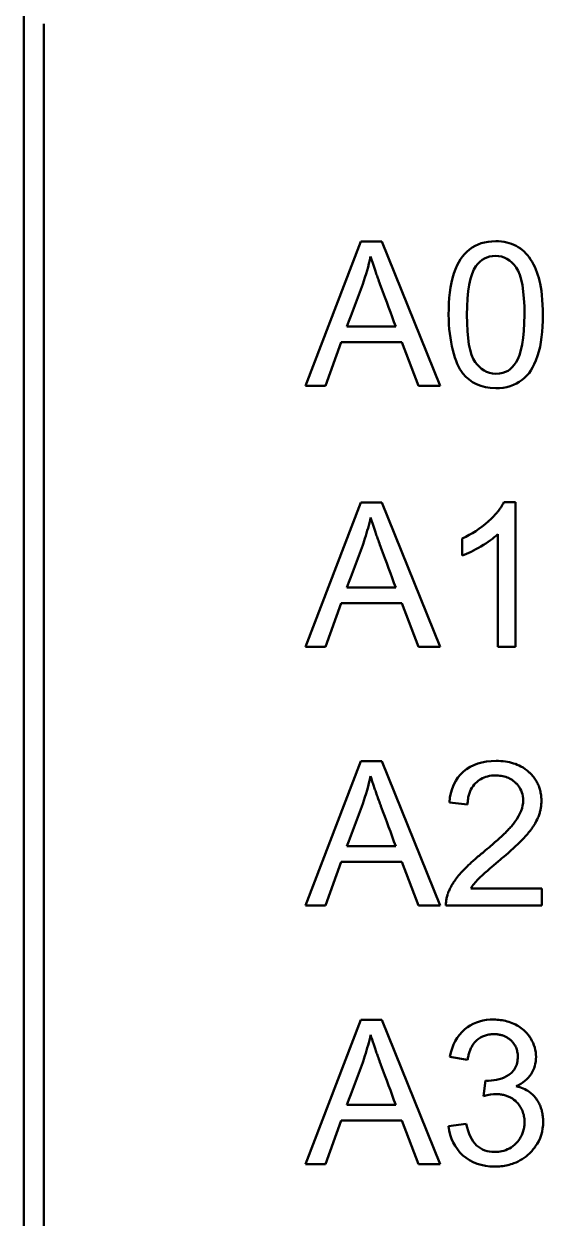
# Model space of a CAD drawing. Header units: millimetres. Extents: x 52 to 3850, y 79 to 1546.
# Drawn here: x 1222.01 to 1230.11, y 942.22 to 960.86 of the extents above; entities that cross this region are included whole.
import ezdxf

# ---------------------------------------------------------------- set-up
doc = ezdxf.new("R2010")
doc.units = ezdxf.units.MM
doc.header["$LTSCALE"] = 25
doc.layers.add('Visible', color=7, linetype='Continuous', lineweight=50)

msp = doc.modelspace()

# ---------------------------------------------------------------- linework, layer by layer
at = {"layer": 'Visible'}
for p, q in [((1222.009, 892.57), (1222.009, 961.461)), ((1222.323, 893.171), (1222.323, 960.86)), ((1226.407, 955.212), (1227.267, 957.463)), ((1227.267, 957.463), (1227.596, 957.463)), ((1227.596, 957.463), (1228.508, 955.212)), ((1227.053, 956.137), (1227.814, 956.137)), ((1226.963, 955.894), (1226.72, 955.212)), ((1227.91, 955.894), (1226.963, 955.894)), ((1228.17, 955.212), (1227.91, 955.894)), ((1226.72, 955.212), (1226.407, 955.212)), ((1228.508, 955.212), (1228.17, 955.212)), ((1226.407, 951.139), (1227.267, 953.39)), ((1227.267, 953.39), (1227.596, 953.39)), ((1227.596, 953.39), (1228.508, 951.139)), ((1229.503, 953.396), (1229.682, 953.396)), ((1229.682, 953.396), (1229.682, 951.139)), ((1229.406, 951.139), (1229.406, 952.897)), ((1228.851, 952.564), (1228.851, 952.831)), ((1227.053, 952.064), (1227.814, 952.064)), ((1226.963, 951.821), (1226.72, 951.139)), ((1227.91, 951.821), (1226.963, 951.821)), ((1228.17, 951.139), (1227.91, 951.821)), ((1226.72, 951.139), (1226.407, 951.139)), ((1228.508, 951.139), (1228.17, 951.139)), ((1229.682, 951.139), (1229.406, 951.139)), ((1226.407, 947.102), (1227.267, 949.354)), ((1227.267, 949.354), (1227.596, 949.354)), ((1227.596, 949.354), (1228.508, 947.102)), ((1228.935, 948.677), (1228.651, 948.71)), ((1227.053, 948.027), (1227.814, 948.027)), ((1226.963, 947.784), (1226.72, 947.102)), ((1227.91, 947.784), (1226.963, 947.784)), ((1228.17, 947.102), (1227.91, 947.784)), ((1228.985, 947.367), (1230.094, 947.367)), ((1230.094, 947.367), (1230.094, 947.102)), ((1226.72, 947.102), (1226.407, 947.102)), ((1228.508, 947.102), (1228.17, 947.102)), ((1230.094, 947.102), (1228.598, 947.102)), ((1226.407, 943.067), (1227.267, 945.319)), ((1227.267, 945.319), (1227.596, 945.319)), ((1227.596, 945.319), (1228.508, 943.067)), ((1228.935, 944.694), (1228.661, 944.742)), ((1229.184, 944.129), (1229.216, 944.372)), ((1227.053, 943.991), (1227.814, 943.991)), ((1226.963, 943.748), (1226.72, 943.067)), ((1227.91, 943.748), (1226.963, 943.748)), ((1228.17, 943.067), (1227.91, 943.748)), ((1228.64, 943.659), (1228.914, 943.696)), ((1226.72, 943.067), (1226.407, 943.067)), ((1228.508, 943.067), (1228.17, 943.067))]:
    msp.add_line(p, q, dxfattribs=at)
for points, knots in [([(1228.64, 956.321), (1228.64, 956.573), (1228.662, 956.784), (1228.723, 956.964), (1228.79, 957.163), (1228.851, 957.243), (1228.967, 957.338), (1229.075, 957.427), (1229.21, 957.469), (1229.374, 957.469), (1229.496, 957.469), (1229.603, 957.443), (1229.694, 957.395), (1229.785, 957.347), (1229.862, 957.277), (1229.92, 957.186), (1229.984, 957.085), (1230.028, 956.973), (1230.059, 956.851), (1230.086, 956.748), (1230.11, 956.529), (1230.11, 956.321), (1230.11, 956.071), (1230.089, 955.86), (1230.028, 955.681), (1229.958, 955.477), (1229.901, 955.398), (1229.785, 955.305), (1229.677, 955.218), (1229.539, 955.175), (1229.374, 955.175), (1229.143, 955.175), (1228.977, 955.263), (1228.862, 955.405), (1228.737, 955.561), (1228.64, 955.915), (1228.64, 956.321)], [0, 0, 0, 0, 0.100371, 0.100371, 0.100371, 0.178838, 0.178838, 0.178838, 0.250533, 0.250533, 0.250533, 0.303787, 0.303787, 0.303787, 0.358422, 0.358422, 0.358422, 0.418488, 0.418488, 0.418488, 0.500834, 0.500834, 0.500834, 0.59955, 0.59955, 0.59955, 0.677166, 0.677166, 0.677166, 0.749322, 0.749322, 0.749322, 0.850502, 0.850502, 0.850502, 1, 1, 1, 1]), ([(1227.422, 957.231), (1227.389, 957.084), (1227.348, 956.939), (1227.299, 956.797), (1227.222, 956.577), (1227.135, 956.357), (1227.053, 956.137)], [0.6247336, 0.6247336, 0.6247336, 0.6247336, 0.7711459, 0.7711459, 0.7711459, 1, 1, 1, 1]), ([(1227.814, 956.137), (1227.74, 956.338), (1227.665, 956.54), (1227.584, 956.76), (1227.569, 956.8), (1227.555, 956.837), (1227.543, 956.872), (1227.533, 956.898), (1227.524, 956.923), (1227.516, 956.947), (1227.507, 956.971), (1227.499, 956.994), (1227.492, 957.016), (1227.484, 957.038), (1227.477, 957.06), (1227.47, 957.081), (1227.463, 957.102), (1227.456, 957.122), (1227.45, 957.142), (1227.443, 957.161), (1227.437, 957.18), (1227.431, 957.199), (1227.428, 957.21), (1227.425, 957.22), (1227.422, 957.231)], [0.2472277, 0.2472277, 0.2472277, 0.2472277, 0.456564, 0.456564, 0.456564, 0.4880373, 0.4880373, 0.4880373, 0.5120744, 0.5120744, 0.5120744, 0.5367247, 0.5367247, 0.5367247, 0.5617909, 0.5617909, 0.5617909, 0.5867951, 0.5867951, 0.5867951, 0.6112576, 0.6112576, 0.6112576, 0.6247336, 0.6247336, 0.6247336, 0.6247336]), ([(1228.925, 956.321), (1228.925, 955.951), (1228.968, 955.705), (1229.055, 955.584), (1229.137, 955.469), (1229.234, 955.401), (1229.374, 955.402), (1229.549, 955.404), (1229.608, 955.463), (1229.695, 955.584), (1229.765, 955.681), (1229.824, 955.971), (1229.824, 956.321), (1229.824, 956.691), (1229.78, 956.937), (1229.695, 957.058), (1229.61, 957.18), (1229.502, 957.241), (1229.371, 957.241), (1229.243, 957.241), (1229.141, 957.183), (1229.066, 957.081), (1228.975, 956.957), (1228.925, 956.683), (1228.925, 956.321)], [0, 0, 0, 0, 0.124827, 0.124827, 0.124827, 0.24257, 0.24257, 0.24257, 0.340276, 0.340276, 0.340276, 0.458424, 0.458424, 0.458424, 0.583262, 0.583262, 0.583262, 0.7081, 0.7081, 0.7081, 0.831506, 0.831506, 0.831506, 1, 1, 1, 1]), ([(1228.851, 952.831), (1229, 952.9), (1229.132, 952.982), (1229.257, 953.095), (1229.263, 953.1), (1229.268, 953.104), (1229.273, 953.109), (1229.293, 953.127), (1229.311, 953.144), (1229.327, 953.16), (1229.342, 953.175), (1229.355, 953.19), (1229.368, 953.204), (1229.381, 953.218), (1229.393, 953.232), (1229.404, 953.246), (1229.416, 953.26), (1229.426, 953.273), (1229.436, 953.287), (1229.446, 953.3), (1229.456, 953.314), (1229.464, 953.328), (1229.473, 953.341), (1229.481, 953.355), (1229.489, 953.369), (1229.494, 953.377), (1229.499, 953.387), (1229.503, 953.396)], [0.4711222, 0.4711222, 0.4711222, 0.4711222, 0.545987, 0.545987, 0.545987, 0.5487144, 0.5487144, 0.5487144, 0.5584553, 0.5584553, 0.5584553, 0.5675355, 0.5675355, 0.5675355, 0.5768788, 0.5768788, 0.5768788, 0.5864106, 0.5864106, 0.5864106, 0.5959209, 0.5959209, 0.5959209, 0.6051993, 0.6051993, 0.6051993, 0.6111665, 0.6111665, 0.6111665, 0.6111665]), ([(1227.422, 953.158), (1227.397, 953.047), (1227.368, 952.939), (1227.334, 952.831), (1227.327, 952.807), (1227.319, 952.782), (1227.31, 952.758), (1227.307, 952.747), (1227.303, 952.736), (1227.299, 952.725), (1227.222, 952.504), (1227.135, 952.284), (1227.053, 952.064)], [0.6247336, 0.6247336, 0.6247336, 0.6247336, 0.7345322, 0.7345322, 0.7345322, 0.7596664, 0.7596664, 0.7596664, 0.7711459, 0.7711459, 0.7711459, 1, 1, 1, 1]), ([(1227.814, 952.064), (1227.74, 952.265), (1227.665, 952.467), (1227.584, 952.687), (1227.581, 952.693), (1227.579, 952.699), (1227.577, 952.705), (1227.565, 952.738), (1227.553, 952.77), (1227.543, 952.799), (1227.533, 952.825), (1227.524, 952.85), (1227.516, 952.874), (1227.507, 952.898), (1227.499, 952.921), (1227.492, 952.943), (1227.484, 952.966), (1227.477, 952.987), (1227.47, 953.008), (1227.463, 953.029), (1227.456, 953.049), (1227.45, 953.069), (1227.443, 953.088), (1227.437, 953.107), (1227.431, 953.126), (1227.428, 953.137), (1227.425, 953.147), (1227.422, 953.158)], [0.2472277, 0.2472277, 0.2472277, 0.2472277, 0.456564, 0.456564, 0.456564, 0.4615389, 0.4615389, 0.4615389, 0.4880373, 0.4880373, 0.4880373, 0.5120744, 0.5120744, 0.5120744, 0.5367247, 0.5367247, 0.5367247, 0.5617909, 0.5617909, 0.5617909, 0.5867951, 0.5867951, 0.5867951, 0.6112576, 0.6112576, 0.6112576, 0.6247336, 0.6247336, 0.6247336, 0.6247336]), ([(1229.406, 952.897), (1229.34, 952.834), (1229.252, 952.769), (1229.036, 952.644), (1228.938, 952.596), (1228.851, 952.564)], [0.3247058, 0.3247058, 0.3247058, 0.3247058, 0.3766179, 0.3766179, 0.4285299, 0.4285299, 0.4285299, 0.4285299]), ([(1228.651, 948.71), (1228.67, 948.92), (1228.743, 949.082), (1228.871, 949.193), (1228.998, 949.303), (1229.169, 949.359), (1229.383, 949.359), (1229.433, 949.359), (1229.48, 949.356), (1229.525, 949.35), (1229.615, 949.337), (1229.696, 949.312), (1229.767, 949.274), (1229.815, 949.249), (1229.858, 949.219), (1229.899, 949.181), (1229.903, 949.176), (1229.907, 949.172), (1229.912, 949.168), (1229.931, 949.149), (1229.948, 949.13), (1229.963, 949.111), (1229.979, 949.091), (1229.993, 949.071), (1230.005, 949.05), (1230.018, 949.029), (1230.029, 949.008), (1230.038, 948.986), (1230.048, 948.963), (1230.056, 948.941), (1230.063, 948.917), (1230.07, 948.894), (1230.075, 948.87), (1230.079, 948.845), (1230.083, 948.82), (1230.086, 948.794), (1230.087, 948.768), (1230.087, 948.757), (1230.088, 948.746), (1230.088, 948.736), (1230.088, 948.716), (1230.087, 948.696), (1230.085, 948.677), (1230.083, 948.657), (1230.081, 948.638), (1230.078, 948.619), (1230.074, 948.6), (1230.07, 948.581), (1230.065, 948.563), (1230.06, 948.541), (1230.053, 948.521), (1230.046, 948.502), (1230.042, 948.491), (1230.038, 948.48), (1230.034, 948.47), (1230.024, 948.446), (1229.998, 948.395), (1229.969, 948.35), (1229.96, 948.336), (1229.95, 948.321), (1229.94, 948.307), (1229.929, 948.292), (1229.918, 948.277), (1229.907, 948.263), (1229.895, 948.248), (1229.883, 948.233), (1229.87, 948.218), (1229.863, 948.21), (1229.856, 948.202), (1229.849, 948.195), (1229.829, 948.172), (1229.806, 948.147), (1229.78, 948.121), (1229.705, 948.046), (1229.606, 947.955), (1229.487, 947.853), (1229.467, 947.835), (1229.443, 947.815), (1229.424, 947.799), (1229.402, 947.78), (1229.375, 947.758), (1229.353, 947.738), (1229.33, 947.719), (1229.308, 947.701), (1229.288, 947.683), (1229.228, 947.631), (1229.178, 947.588), (1229.143, 947.556), (1229.126, 947.54), (1229.112, 947.527), (1229.102, 947.516), (1229.054, 947.467), (1229.016, 947.417), (1228.985, 947.367)], [0.5209757, 0.5209757, 0.5209757, 0.5209757, 0.572862, 0.572862, 0.572862, 0.6247483, 0.6247483, 0.6247483, 0.6367716, 0.6367716, 0.6367716, 0.6606543, 0.6606543, 0.6606543, 0.6764795, 0.6764795, 0.6764795, 0.6780957, 0.6780957, 0.6780957, 0.6852123, 0.6852123, 0.6852123, 0.6924877, 0.6924877, 0.6924877, 0.699895, 0.699895, 0.699895, 0.7074255, 0.7074255, 0.7074255, 0.7149861, 0.7149861, 0.7149861, 0.7225271, 0.7225271, 0.7225271, 0.725519, 0.725519, 0.725519, 0.730887, 0.730887, 0.730887, 0.7364038, 0.7364038, 0.7364038, 0.7420435, 0.7420435, 0.7420435, 0.7490357, 0.7490357, 0.7490357, 0.7532765, 0.7532765, 0.7532765, 0.7719679, 0.7719679, 0.7719679, 0.7778543, 0.7778543, 0.7778543, 0.783782, 0.783782, 0.783782, 0.7899551, 0.7899551, 0.7899551, 0.7934538, 0.7934538, 0.7934538, 0.8036337, 0.8036337, 0.8036337, 0.8324735, 0.8324735, 0.8324735, 0.8374537, 0.8374537, 0.8374537, 0.8437224, 0.8437224, 0.8437224, 0.849897, 0.849897, 0.849897, 0.8682695, 0.8682695, 0.8682695, 0.8772615, 0.8772615, 0.8772615, 0.8951503, 0.8951503, 0.8951503, 0.8951503]), ([(1228.598, 947.102), (1228.597, 947.126), (1228.598, 947.149), (1228.6, 947.172), (1228.603, 947.193), (1228.607, 947.214), (1228.611, 947.234), (1228.614, 947.245), (1228.617, 947.255), (1228.62, 947.265), (1228.623, 947.275), (1228.626, 947.285), (1228.63, 947.294), (1228.636, 947.31), (1228.643, 947.329), (1228.652, 947.347), (1228.66, 947.365), (1228.669, 947.384), (1228.679, 947.402), (1228.689, 947.42), (1228.7, 947.439), (1228.712, 947.457), (1228.724, 947.476), (1228.737, 947.494), (1228.75, 947.512), (1228.761, 947.526), (1228.771, 947.54), (1228.782, 947.554), (1228.788, 947.561), (1228.793, 947.567), (1228.799, 947.574), (1228.804, 947.581), (1228.81, 947.588), (1228.815, 947.594), (1228.832, 947.613), (1228.865, 947.649), (1228.897, 947.681), (1228.913, 947.697), (1228.929, 947.713), (1228.947, 947.73), (1228.965, 947.747), (1228.983, 947.764), (1229.003, 947.782), (1229.042, 947.818), (1229.086, 947.856), (1229.131, 947.893), (1229.146, 947.906), (1229.162, 947.919), (1229.178, 947.932), (1229.224, 947.97), (1229.262, 948.001), (1229.299, 948.033), (1229.329, 948.059), (1229.357, 948.083), (1229.383, 948.107), (1229.41, 948.13), (1229.435, 948.153), (1229.458, 948.175), (1229.482, 948.197), (1229.504, 948.219), (1229.525, 948.239), (1229.545, 948.26), (1229.564, 948.279), (1229.582, 948.298), (1229.599, 948.316), (1229.615, 948.334), (1229.63, 948.351), (1229.646, 948.371), (1229.661, 948.389), (1229.674, 948.407), (1229.761, 948.526), (1229.803, 948.637), (1229.803, 948.742), (1229.803, 948.832), (1229.776, 948.911), (1229.722, 948.979), (1229.711, 948.993), (1229.698, 949.006), (1229.685, 949.019), (1229.679, 949.024), (1229.673, 949.029), (1229.667, 949.034), (1229.644, 949.054), (1229.619, 949.071), (1229.592, 949.085), (1229.566, 949.098), (1229.538, 949.109), (1229.508, 949.117), (1229.478, 949.124), (1229.447, 949.129), (1229.414, 949.131), (1229.402, 949.132), (1229.39, 949.133), (1229.377, 949.133), (1229.331, 949.133), (1229.288, 949.128), (1229.249, 949.118), (1229.211, 949.109), (1229.176, 949.095), (1229.144, 949.077), (1229.113, 949.06), (1229.083, 949.037), (1229.058, 949.011), (1229.004, 948.956), (1228.964, 948.881), (1228.946, 948.792), (1228.941, 948.763), (1228.937, 948.733), (1228.936, 948.701), (1228.936, 948.693), (1228.935, 948.685), (1228.935, 948.677)], [0.1664843, 0.1664843, 0.1664843, 0.1664843, 0.1730991, 0.1730991, 0.1730991, 0.179209, 0.179209, 0.179209, 0.182264, 0.182264, 0.182264, 0.1853298, 0.1853298, 0.1853298, 0.1913766, 0.1913766, 0.1913766, 0.1974595, 0.1974595, 0.1974595, 0.2037372, 0.2037372, 0.2037372, 0.2102118, 0.2102118, 0.2102118, 0.2155049, 0.2155049, 0.2155049, 0.2181515, 0.2181515, 0.2181515, 0.2209915, 0.2209915, 0.2209915, 0.2345997, 0.2345997, 0.2345997, 0.2410523, 0.2410523, 0.2410523, 0.2473693, 0.2473693, 0.2473693, 0.2600875, 0.2600875, 0.2600875, 0.264386, 0.264386, 0.264386, 0.2752499, 0.2752499, 0.2752499, 0.2841093, 0.2841093, 0.2841093, 0.2930896, 0.2930896, 0.2930896, 0.3024568, 0.3024568, 0.3024568, 0.3115259, 0.3115259, 0.3115259, 0.3205504, 0.3205504, 0.3205504, 0.3305582, 0.3305582, 0.3305582, 0.3617879, 0.3617879, 0.3617879, 0.3887545, 0.3887545, 0.3887545, 0.3942634, 0.3942634, 0.3942634, 0.3965384, 0.3965384, 0.3965384, 0.4055352, 0.4055352, 0.4055352, 0.4143723, 0.4143723, 0.4143723, 0.4229747, 0.4229747, 0.4229747, 0.4260965, 0.4260965, 0.4260965, 0.4376035, 0.4376035, 0.4376035, 0.4485502, 0.4485502, 0.4485502, 0.4595014, 0.4595014, 0.4595014, 0.4840418, 0.4840418, 0.4840418, 0.4919387, 0.4919387, 0.4919387, 0.493875, 0.493875, 0.493875, 0.493875]), ([(1227.422, 949.122), (1227.389, 948.975), (1227.348, 948.83), (1227.299, 948.688), (1227.222, 948.466), (1227.135, 948.247), (1227.053, 948.027)], [0.6246122, 0.6246122, 0.6246122, 0.6246122, 0.771223, 0.771223, 0.771223, 1, 1, 1, 1]), ([(1227.814, 948.027), (1227.74, 948.229), (1227.665, 948.431), (1227.584, 948.652), (1227.581, 948.659), (1227.579, 948.665), (1227.576, 948.672), (1227.564, 948.705), (1227.553, 948.736), (1227.542, 948.765), (1227.532, 948.793), (1227.523, 948.818), (1227.515, 948.842), (1227.506, 948.867), (1227.498, 948.891), (1227.49, 948.913), (1227.482, 948.936), (1227.475, 948.957), (1227.468, 948.979), (1227.461, 948.999), (1227.454, 949.02), (1227.448, 949.04), (1227.438, 949.068), (1227.43, 949.095), (1227.422, 949.122)], [0.2469996, 0.2469996, 0.2469996, 0.2469996, 0.4567744, 0.4567744, 0.4567744, 0.4625445, 0.4625445, 0.4625445, 0.4890295, 0.4890295, 0.4890295, 0.5139016, 0.5139016, 0.5139016, 0.5391588, 0.5391588, 0.5391588, 0.5644469, 0.5644469, 0.5644469, 0.5894563, 0.5894563, 0.5894563, 0.6246122, 0.6246122, 0.6246122, 0.6246122]), ([(1228.661, 944.742), (1228.695, 944.926), (1228.771, 945.068), (1228.892, 945.171), (1229.001, 945.264), (1229.132, 945.313), (1229.287, 945.322), (1229.305, 945.323), (1229.323, 945.323), (1229.341, 945.323), (1229.379, 945.323), (1229.415, 945.321), (1229.45, 945.316), (1229.486, 945.311), (1229.521, 945.304), (1229.556, 945.294), (1229.59, 945.284), (1229.624, 945.271), (1229.658, 945.256), (1229.666, 945.252), (1229.675, 945.248), (1229.683, 945.244), (1229.752, 945.21), (1229.802, 945.172), (1229.846, 945.126), (1229.86, 945.112), (1229.873, 945.096), (1229.886, 945.08), (1229.898, 945.064), (1229.91, 945.047), (1229.921, 945.028), (1229.977, 944.937), (1230.004, 944.841), (1230.004, 944.739), (1230.004, 944.642), (1229.978, 944.552), (1229.926, 944.472), (1229.873, 944.393), (1229.795, 944.33), (1229.694, 944.282)], [0.477531, 0.477531, 0.477531, 0.477531, 0.5244665, 0.5244665, 0.5244665, 0.5665659, 0.5665659, 0.5665659, 0.5713899, 0.5713899, 0.5713899, 0.5811923, 0.5811923, 0.5811923, 0.591094, 0.591094, 0.591094, 0.6010709, 0.6010709, 0.6010709, 0.6035493, 0.6035493, 0.6035493, 0.6217028, 0.6217028, 0.6217028, 0.6276013, 0.6276013, 0.6276013, 0.6334999, 0.6334999, 0.6334999, 0.6629524, 0.6629524, 0.6629524, 0.6911056, 0.6911056, 0.6911056, 0.7192588, 0.7192588, 0.7192588, 0.7192588]), ([(1227.422, 945.085), (1227.397, 944.976), (1227.368, 944.867), (1227.334, 944.759), (1227.327, 944.735), (1227.319, 944.71), (1227.31, 944.686), (1227.307, 944.674), (1227.303, 944.663), (1227.299, 944.652), (1227.222, 944.432), (1227.135, 944.211), (1227.053, 943.991)], [0.6247358, 0.6247358, 0.6247358, 0.6247358, 0.7345327, 0.7345327, 0.7345327, 0.7596212, 0.7596212, 0.7596212, 0.771146, 0.771146, 0.771146, 1, 1, 1, 1]), ([(1227.814, 943.991), (1227.74, 944.193), (1227.665, 944.394), (1227.584, 944.615), (1227.581, 944.621), (1227.579, 944.626), (1227.577, 944.632), (1227.565, 944.666), (1227.553, 944.697), (1227.543, 944.727), (1227.533, 944.753), (1227.524, 944.778), (1227.516, 944.801), (1227.507, 944.826), (1227.499, 944.849), (1227.492, 944.871), (1227.484, 944.893), (1227.477, 944.915), (1227.47, 944.935), (1227.452, 944.988), (1227.436, 945.037), (1227.422, 945.085)], [0.2472286, 0.2472286, 0.2472286, 0.2472286, 0.4565656, 0.4565656, 0.4565656, 0.4615405, 0.4615405, 0.4615405, 0.4880391, 0.4880391, 0.4880391, 0.5120762, 0.5120762, 0.5120762, 0.5367266, 0.5367266, 0.5367266, 0.5617929, 0.5617929, 0.5617929, 0.6247358, 0.6247358, 0.6247358, 0.6247358]), ([(1229.216, 944.372), (1229.234, 944.369), (1229.249, 944.369), (1229.26, 944.369), (1229.378, 944.369), (1229.485, 944.4), (1229.578, 944.46), (1229.605, 944.478), (1229.629, 944.498), (1229.648, 944.522), (1229.667, 944.545), (1229.683, 944.572), (1229.694, 944.601), (1229.706, 944.63), (1229.713, 944.662), (1229.717, 944.697), (1229.718, 944.713), (1229.719, 944.729), (1229.719, 944.745), (1229.719, 944.771), (1229.717, 944.796), (1229.712, 944.819), (1229.708, 944.843), (1229.701, 944.865), (1229.692, 944.887), (1229.683, 944.907), (1229.672, 944.927), (1229.659, 944.945), (1229.652, 944.954), (1229.645, 944.963), (1229.638, 944.972), (1229.634, 944.976), (1229.63, 944.98), (1229.626, 944.985), (1229.622, 944.989), (1229.618, 944.993), (1229.614, 944.997), (1229.604, 945.007), (1229.59, 945.018), (1229.576, 945.028), (1229.563, 945.038), (1229.549, 945.046), (1229.534, 945.054), (1229.519, 945.062), (1229.504, 945.068), (1229.487, 945.074), (1229.471, 945.079), (1229.454, 945.084), (1229.436, 945.087), (1229.418, 945.091), (1229.4, 945.093), (1229.381, 945.094), (1229.37, 945.095), (1229.358, 945.096), (1229.346, 945.096), (1229.318, 945.096), (1229.292, 945.093), (1229.266, 945.089), (1229.242, 945.085), (1229.219, 945.079), (1229.198, 945.071), (1229.154, 945.055), (1229.116, 945.031), (1229.082, 945.002), (1229.028, 944.955), (1228.993, 944.899), (1228.965, 944.819), (1228.959, 944.8), (1228.953, 944.78), (1228.948, 944.759), (1228.943, 944.738), (1228.939, 944.716), (1228.935, 944.694)], [0.2691855, 0.2691855, 0.2691855, 0.2691855, 0.2725372, 0.2725372, 0.2725372, 0.3052729, 0.3052729, 0.3052729, 0.3147817, 0.3147817, 0.3147817, 0.3242532, 0.3242532, 0.3242532, 0.3336944, 0.3336944, 0.3336944, 0.3378595, 0.3378595, 0.3378595, 0.3444164, 0.3444164, 0.3444164, 0.3509789, 0.3509789, 0.3509789, 0.3574067, 0.3574067, 0.3574067, 0.3606206, 0.3606206, 0.3606206, 0.3622275, 0.3622275, 0.3622275, 0.363837, 0.363837, 0.363837, 0.3688394, 0.3688394, 0.3688394, 0.3737403, 0.3737403, 0.3737403, 0.378584, 0.378584, 0.378584, 0.383433, 0.383433, 0.383433, 0.388352, 0.388352, 0.388352, 0.3914063, 0.3914063, 0.3914063, 0.3985308, 0.3985308, 0.3985308, 0.4053416, 0.4053416, 0.4053416, 0.4189224, 0.4189224, 0.4189224, 0.4406067, 0.4406067, 0.4406067, 0.4458869, 0.4458869, 0.4458869, 0.4511672, 0.4511672, 0.4511672, 0.4511672]), ([(1229.694, 944.282), (1229.733, 944.273), (1229.769, 944.261), (1229.803, 944.247), (1229.838, 944.232), (1229.869, 944.214), (1229.898, 944.194), (1229.918, 944.179), (1229.937, 944.163), (1229.955, 944.146), (1229.964, 944.138), (1229.972, 944.129), (1229.98, 944.12), (1229.989, 944.111), (1229.997, 944.101), (1230.004, 944.092), (1230.017, 944.074), (1230.031, 944.053), (1230.043, 944.031), (1230.055, 944.01), (1230.065, 943.988), (1230.074, 943.965), (1230.083, 943.942), (1230.091, 943.918), (1230.097, 943.892), (1230.103, 943.867), (1230.107, 943.841), (1230.11, 943.813), (1230.113, 943.786), (1230.115, 943.759), (1230.115, 943.73), (1230.115, 943.582), (1230.073, 943.451), (1229.993, 943.34), (1229.98, 943.321), (1229.965, 943.303), (1229.95, 943.285), (1229.942, 943.276), (1229.934, 943.267), (1229.926, 943.258), (1229.918, 943.25), (1229.909, 943.241), (1229.9, 943.233), (1229.836, 943.171), (1229.75, 943.115), (1229.658, 943.08), (1229.596, 943.057), (1229.53, 943.042), (1229.46, 943.034), (1229.426, 943.031), (1229.392, 943.029), (1229.356, 943.029), (1229.159, 943.029), (1228.994, 943.088), (1228.863, 943.204), (1228.733, 943.321), (1228.658, 943.473), (1228.64, 943.659)], [0.7192588, 0.7192588, 0.7192588, 0.7192588, 0.729611, 0.729611, 0.729611, 0.7400667, 0.7400667, 0.7400667, 0.7474522, 0.7474522, 0.7474522, 0.751145, 0.751145, 0.751145, 0.7548428, 0.7548428, 0.7548428, 0.7624086, 0.7624086, 0.7624086, 0.7698668, 0.7698668, 0.7698668, 0.7773069, 0.7773069, 0.7773069, 0.7847914, 0.7847914, 0.7847914, 0.7922089, 0.7922089, 0.7922089, 0.8312237, 0.8312237, 0.8312237, 0.8377929, 0.8377929, 0.8377929, 0.8410775, 0.8410775, 0.8410775, 0.8443854, 0.8443854, 0.8443854, 0.8719475, 0.8719475, 0.8719475, 0.8904446, 0.8904446, 0.8904446, 0.8993724, 0.8993724, 0.8993724, 0.9496862, 0.9496862, 0.9496862, 1, 1, 1, 1]), ([(1228.914, 943.696), (1228.946, 943.539), (1229, 943.428), (1229.076, 943.359), (1229.153, 943.29), (1229.246, 943.257), (1229.358, 943.257), (1229.397, 943.257), (1229.435, 943.261), (1229.471, 943.269), (1229.554, 943.287), (1229.626, 943.326), (1229.691, 943.39), (1229.712, 943.411), (1229.73, 943.433), (1229.745, 943.456), (1229.759, 943.475), (1229.77, 943.496), (1229.78, 943.517), (1229.79, 943.538), (1229.799, 943.561), (1229.805, 943.584), (1229.812, 943.607), (1229.817, 943.63), (1229.82, 943.655), (1229.823, 943.677), (1229.824, 943.7), (1229.824, 943.724), (1229.824, 943.757), (1229.821, 943.787), (1229.816, 943.816), (1229.81, 943.845), (1229.802, 943.873), (1229.792, 943.899), (1229.781, 943.925), (1229.768, 943.949), (1229.753, 943.972), (1229.739, 943.993), (1229.723, 944.012), (1229.706, 944.03), (1229.675, 944.062), (1229.645, 944.085), (1229.608, 944.105), (1229.591, 944.115), (1229.573, 944.123), (1229.555, 944.13), (1229.536, 944.137), (1229.517, 944.142), (1229.496, 944.147), (1229.476, 944.151), (1229.455, 944.155), (1229.433, 944.157), (1229.416, 944.158), (1229.398, 944.159), (1229.38, 944.159), (1229.328, 944.159), (1229.263, 944.149), (1229.184, 944.129)], [0.026211, 0.026211, 0.026211, 0.026211, 0.0577129, 0.0577129, 0.0577129, 0.0892148, 0.0892148, 0.0892148, 0.1002883, 0.1002883, 0.1002883, 0.1258555, 0.1258555, 0.1258555, 0.13382, 0.13382, 0.13382, 0.1407703, 0.1407703, 0.1407703, 0.1477541, 0.1477541, 0.1477541, 0.1547321, 0.1547321, 0.1547321, 0.161, 0.161, 0.161, 0.1693776, 0.1693776, 0.1693776, 0.1777482, 0.1777482, 0.1777482, 0.1861293, 0.1861293, 0.1861293, 0.1936469, 0.1936469, 0.1936469, 0.2070009, 0.2070009, 0.2070009, 0.2131981, 0.2131981, 0.2131981, 0.2194329, 0.2194329, 0.2194329, 0.2258078, 0.2258078, 0.2258078, 0.2309226, 0.2309226, 0.2309226, 0.2460035, 0.2460035, 0.2460035, 0.2460035])]:
    msp.add_open_spline(points, degree=3, knots=knots, dxfattribs=at)

doc.saveas('drawing.dxf')
